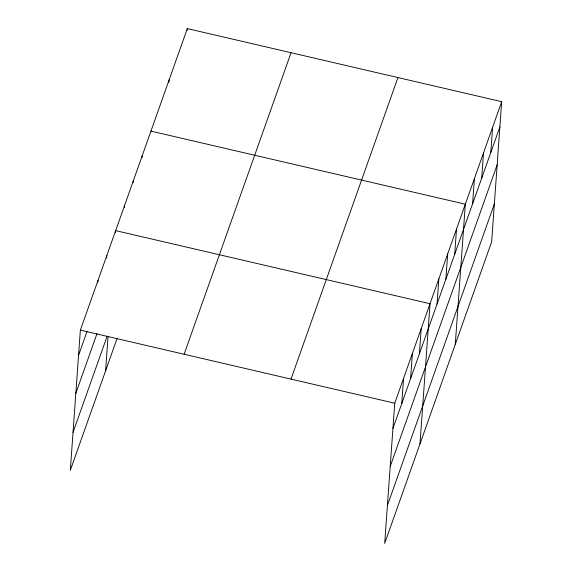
<?xml version="1.0" encoding="UTF-8"?>
<svg xmlns="http://www.w3.org/2000/svg" width="572" height="572" viewBox="0 0 572 572"><rect width="100%" height="100%" fill="white"/><g stroke="black" fill="none" stroke-linecap="round" stroke-linejoin="round"><path stroke-width="0.86" d="M501.687 101.68L394.744 403.217L384.691 543.4L491.641 241.863L501.687 101.68L187.309 28.6L80.359 330.137L70.313 470.32L117.074 338.474M97.883 282.125L98.005 280.38M106.642 258.115L106.828 255.505M105.605 370.813L108.072 336.322M115.53 232.368L115.651 230.63L430.037 303.711L419.984 443.893M124.353 207.493L124.474 205.756M133.176 182.618L133.297 180.874M141.999 157.736L142.121 155.999M168.94 82.468L169.126 79.858M187.18 30.337L187.309 28.6M401.758 403.567L403.567 378.342M410.582 378.693L412.391 353.467M419.405 353.818L421.214 328.585M437.051 304.061L438.86 278.836M445.874 279.186L447.683 253.961M454.697 254.311L456.506 229.079M455.276 344.387L465.329 204.204L150.944 131.124M472.608 203.804L474.417 178.571M481.703 178.171L483.512 152.946M490.79 152.538L492.599 127.313M78.55 355.362L87.08 331.317M75.833 393.3L97.004 333.598M73.03 432.382L107.143 336.193M184.105 354.254L291.055 52.717M290.998 379.1L397.94 77.563M392.935 428.442L499.878 126.912M390.218 466.38L497.161 164.843M387.416 505.462L494.358 203.925M80.359 330.137L394.744 403.217"/></g></svg>
